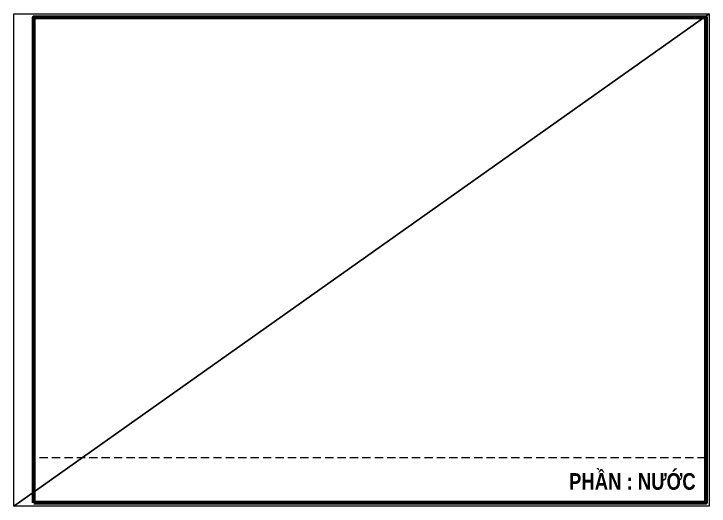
# Model space of a CAD drawing. Header units: inches. Extents: x 692246 to 692930, y 595951 to 596289.
# Drawn here: x 692245.9 to 692665.9, y 595950.6 to 596247.6 of the extents above; entities that cross this region are included whole.
import ezdxf
from ezdxf.enums import TextEntityAlignment as Align

# ---------------------------------------------------------------- set-up
doc = ezdxf.new("R2010")
doc.units = ezdxf.units.IN
doc.header["$MEASUREMENT"] = 0
doc.linetypes.add('HIDDEN', pattern=[0.375, 0.25, -0.125])
doc.layers.add('0-Text', color=7, linetype='Continuous')
doc.layers.add('Khungten_LCDI', color=7, linetype='Continuous')
doc.layers.add('KCS_Plotter', color=11, linetype='Continuous', plot=False)
doc.layers.add('LC MANH DUT', color=35, linetype='HIDDEN', lineweight=5)
doc.styles.add('LC3', font='VHARIALB.TTF', dxfattribs={"width": 0.8})

msp = doc.modelspace()

# ---------------------------------------------------------------- linework, layer by layer
at = {"layer": 'Defpoints', "lineweight": 0}
msp.add_lwpolyline([(692245.87, 595950.59), (692245.87, 596247.59), (692665.87, 596247.59), (692665.87, 595950.59)], close=True, dxfattribs=at)
at = {"layer": 'KCS_Plotter', "ltscale": 2}
msp.add_line((692245.87, 595950.59), (692665.87, 596247.59), dxfattribs=at)
at = {"layer": 'Khungten_LCDI', "color": 5, "lineweight": 60}
msp.add_lwpolyline([(692257.87, 595952.59), (692257.87, 596245.59), (692663.87, 596245.59), (692663.87, 595952.59)], close=True, dxfattribs=at)
at = {"layer": 'LC MANH DUT', "ltscale": 20}
msp.add_line((692663.87, 595979.74), (692257.87, 595979.74), dxfattribs=at)

# ---------------------------------------------------------------- texts
at = {"layer": '0-Text', "style": 'LC3', "width": 0.8}
msp.add_text('phÇn : n\xadíc', height=10, dxfattribs=at).set_placement((692657.77, 595960.45), align=Align.RIGHT)

doc.saveas('drawing.dxf')
